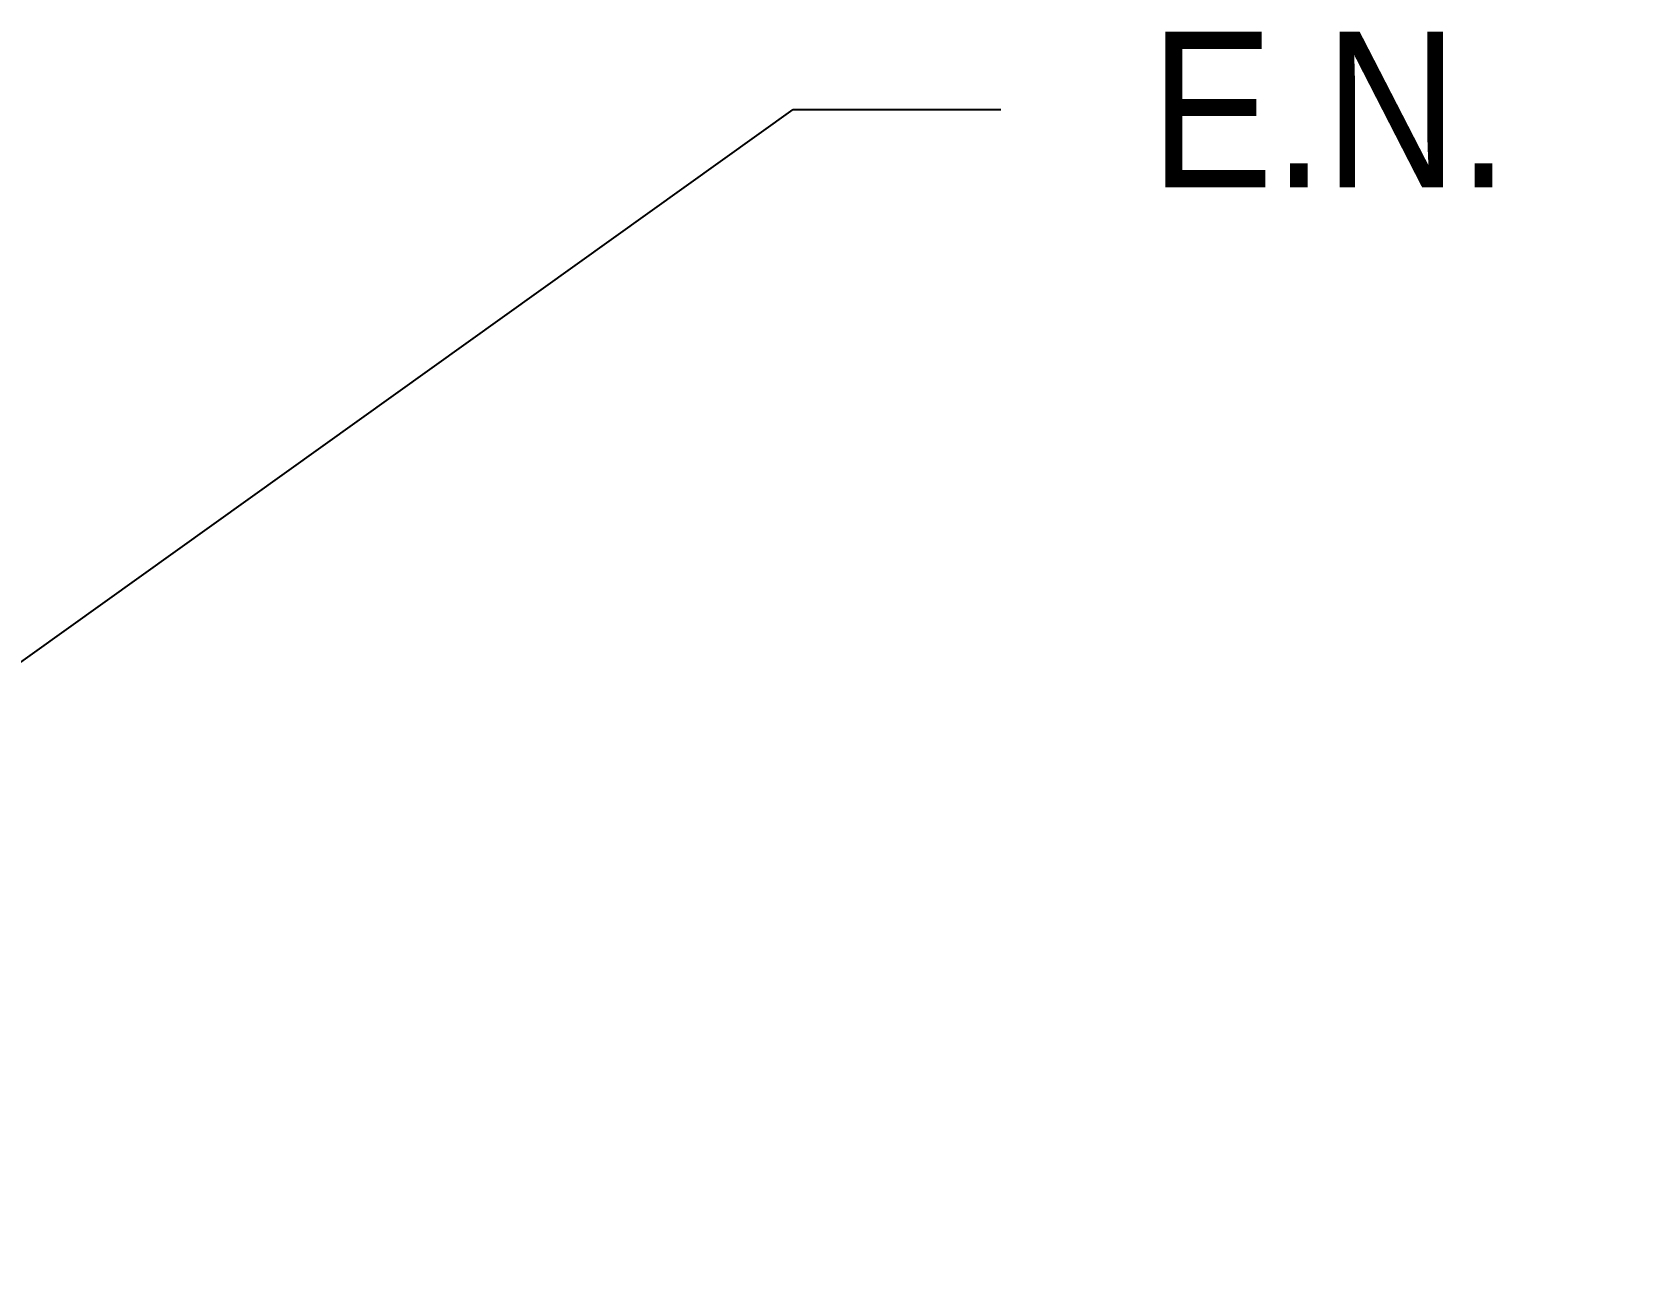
# Model space of a CAD drawing. Header units: inches. Extents: x -2661 to 42767, y -1222 to 9099.
# Drawn here: x 1938.71 to 1950.22, y 1416.92 to 1425.82 of the extents above; entities that cross this region are included whole.
import ezdxf
from ezdxf import colors
from ezdxf.entities.mleader import LeaderData, LeaderLine
from ezdxf.math import Vec2, Vec3

# ---------------------------------------------------------------- set-up
doc = ezdxf.new("R2010")
doc.units = ezdxf.units.IN
doc.header["$LTSCALE"] = 12
doc.header["$MEASUREMENT"] = 0
doc.layers.get('0').update_dxf_attribs({"linetype": 'CONTINUOUS'})
doc.layers.add('S-ANNO-NOTE', color=4, linetype='CONTINUOUS')
doc.styles.add('Arial', font='arial.ttf', dxfattribs={"width": 0.85})

# ---------------------------------------------------------------- blocks, each defined once
blk = doc.blocks.new('WALL_SILL_2x4')
at = {"layer": 'S-ANNO-NOTE'}
ml = blk.add_multileader_mtext('Standard', dxfattribs=at)
ml.set_content('{\\C4;E.N.}', color=4, style='Arial')
ml.set_leader_properties(color=2)
ml.build(insert=Vec2(0, 0))
ml.multileader.update_dxf_attribs({"dogleg_length": 0.36, "arrow_head_size": 1.312, "scale": 12})
ctx = ml.context
ctx.base_point, ctx.scale, ctx.char_height, ctx.arrow_head_size, ctx.landing_gap_size, ctx.plane_origin = Vec3(13.907, 9.209), 12, 1.125, 1.312, 1.08, Vec3(-32.175, 309.378)
notes = []
notes.append((ctx, [(0, (1, 1, 0), (12.407, 9.209), (1, 0), 1.5, [(0, [(0.75, 0.875)], 0, [])])]))
ctx.mtext.insert, ctx.mtext.width, ctx.mtext.flow_direction = Vec3(14.987, 9.772), 17.75, 5
for ctx, leaders in notes:
    for number, flags, end, landing, length, lines in leaders:
        leader = LeaderData()
        leader.index, (leader.has_last_leader_line, leader.has_dogleg_vector, leader.attachment_direction) = number, flags
        leader.last_leader_point, leader.dogleg_vector, leader.dogleg_length = Vec3(end), Vec3(landing), length
        for number, points, colour, breaks in lines:
            line = LeaderLine()
            line.index, line.vertices, line.color, line.breaks = number, Vec3.list(points), colors.encode_raw_color(colour), breaks
            leader.lines.append(line)
        ctx.leaders.append(leader)

msp = doc.modelspace()

# ---------------------------------------------------------------- block references
msp.add_blockref('WALL_SILL_2x4', (1931.80984, 1416.0471))

doc.saveas('drawing.dxf')
